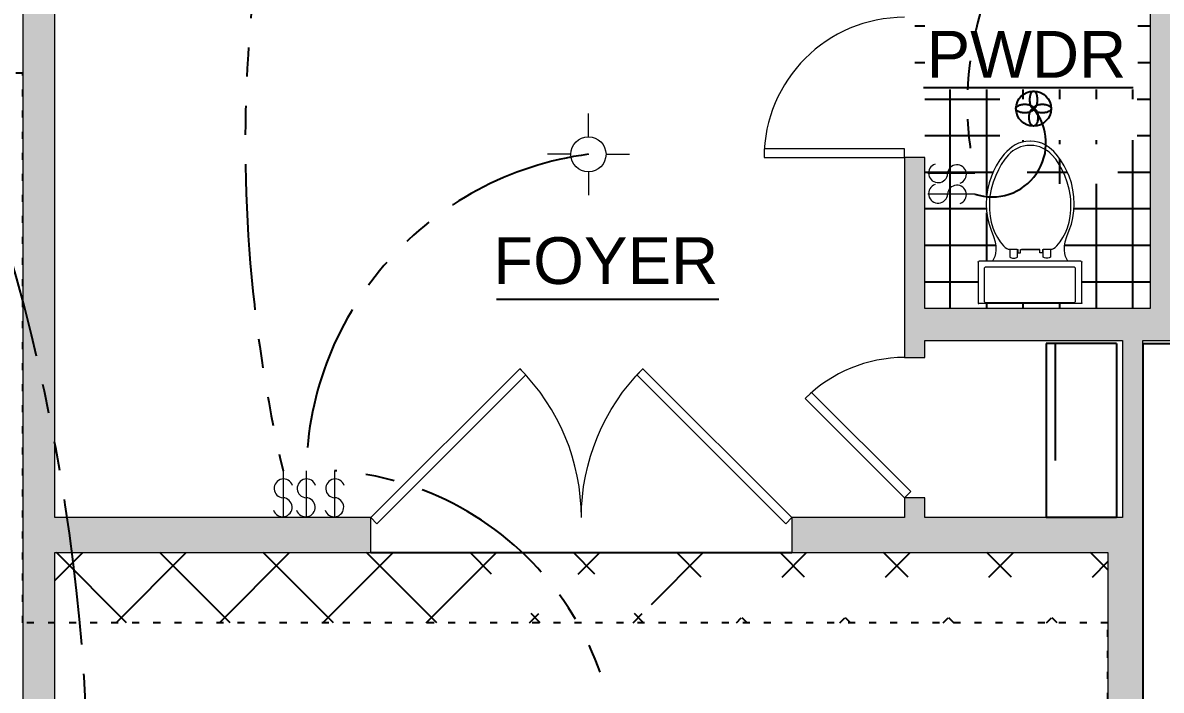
# Model space of a CAD drawing. Header units: inches. Extents: x -28708 to -16583, y 64755 to 66587.
# Drawn here: x -19659.5 to -19464.8, y 65792.7 to 65906.9 of the extents above; entities that cross this region are included whole.
import ezdxf

# ---------------------------------------------------------------- set-up
doc = ezdxf.new("R2010")
doc.units = ezdxf.units.IN
doc.header["$LTSCALE"] = 20
doc.header["$MEASUREMENT"] = 0
for name, pattern in [('Dashed Medium', [8, 2, -4, 2]), ('Dashed Small', [4, 1, -2, 1]), ('HIDDEN', [0.375, 0.25, -0.125]), ('PHANTOM', [2.5, 1.25, -0.25, 0.25, -0.25, 0.25, -0.25]), ('Solid', [0])]:
    doc.linetypes.add(name, pattern=pattern)
for name, color, linetype in [('DOOR', 3, 'Continuous'), ('ELECTRICAL FIXTURES', 1, 'Continuous'), ('ELEVATION LINES', 8, 'HIDDEN'), ('HATCH', 9, 'Continuous'), ('SHELF', 1, 'Continuous'), ('TEXT', 3, 'Continuous'), ('WALL', 5, 'Continuous')]:
    doc.layers.add(name, color=color, linetype=linetype)
doc.layers.add('Electrical', color=1, linetype='Continuous', lineweight=25)
doc.layers.add('FIXTURES_ INTERIOR', color=1, linetype='Continuous', lineweight=5)
doc.styles.add('Arial', font='arial.ttf')

# ---------------------------------------------------------------- blocks, each defined once
blk = doc.blocks.new('A$C20AB7A1B')
at = {"layer": 'FIXTURES_ INTERIOR', "linetype": 'Solid'}
for p, q in [((7, 10), (7, 14)), ((4, 7), (0, 7)), ((10, 7), (14, 7)), ((7, 4), (7, 0))]:
    blk.add_line(p, q, dxfattribs=at)
blk.add_circle((7, 7), 3, dxfattribs=at)
blk = doc.blocks.new('A$C097535F1')
at = {"layer": 'FIXTURES_ INTERIOR', "linetype": 'Solid'}
blk.add_line((1.63, 8), (1.63, 0), dxfattribs=at)
for centre, radius, start, end in [((1.72, 4.98), 1.61, 18.6673, 266.5257), ((1.55, 1.75), 1.63, 197.9114, 87.2774)]:
    blk.add_arc(centre, radius, start, end, dxfattribs=at)
blk = doc.blocks.new('A$C1B0C7031')
at = {"layer": 'FIXTURES_ INTERIOR', "linetype": 'Solid'}
blk.add_line((8, 1.62), (0, 1.62), dxfattribs=at)
for centre, radius, start, end in [((1.75, 1.7), 1.63, 107.9114, 357.2774), ((4.98, 1.53), 1.61, 288.6673, 176.5257)]:
    blk.add_arc(centre, radius, start, end, dxfattribs=at)
blk = doc.blocks.new('A$C5F5B123E')
at = {"layer": 'ELECTRICAL FIXTURES', "linetype": 'Solid'}
for p, q in [((2.69, 5.8), (2.74, 5.86)), ((2.74, 5.86), (2.79, 5.91)), ((2.79, 5.91), (2.84, 5.95)), ((2.84, 5.95), (2.89, 5.98)), ((2.89, 5.98), (2.95, 5.99)), ((2.95, 5.99), (3, 6)), ((3, 6), (3, 6)), ((3, 6), (3.05, 5.99)), ((3.05, 5.99), (3.11, 5.98)), ((3.11, 5.98), (3.16, 5.95)), ((3.16, 5.95), (3.21, 5.91)), ((3.21, 5.91), (3.26, 5.86)), ((3.26, 5.86), (3.31, 5.8)), ((2.38, 4.76), (2.4, 4.89)), ((2.38, 4.63), (2.38, 4.76)), ((2.38, 4.5), (2.38, 4.63)), ((2.38, 4.37), (2.38, 4.5)), ((2.38, 4.24), (2.38, 4.37)), ((2.4, 4.11), (2.38, 4.24)), ((2.4, 4.89), (2.41, 5.01)), ((2.41, 3.99), (2.4, 4.11)), ((2.41, 5.01), (2.43, 5.13)), ((2.43, 3.87), (2.41, 3.99)), ((2.43, 5.13), (2.46, 5.25)), ((2.46, 5.25), (2.49, 5.36)), ((2.49, 5.36), (2.52, 5.46)), ((2.52, 5.46), (2.56, 5.56)), ((2.56, 5.56), (2.6, 5.65)), ((2.6, 5.65), (2.64, 5.73)), ((2.64, 5.73), (2.69, 5.8)), ((3.31, 5.8), (3.36, 5.73)), ((3.36, 5.73), (3.4, 5.65)), ((3.4, 5.65), (3.44, 5.56)), ((3.44, 5.56), (3.48, 5.46)), ((3.48, 5.46), (3.51, 5.36)), ((3.51, 5.36), (3.54, 5.25)), ((3.54, 5.25), (3.57, 5.13)), ((3.57, 5.13), (3.59, 5.01)), ((3.59, 3.99), (3.57, 3.87)), ((3.59, 5.01), (3.6, 4.89)), ((3.6, 4.11), (3.59, 3.99)), ((3.6, 4.89), (3.62, 4.76)), ((3.62, 4.24), (3.6, 4.11)), ((3.62, 4.76), (3.62, 4.63)), ((3.62, 4.63), (3.63, 4.5)), ((3.63, 4.5), (3.62, 4.37)), ((3.62, 4.37), (3.62, 4.24)), ((0, 3), (0.01, 3.07)), ((0.01, 2.93), (0, 3)), ((0.01, 3.07), (0.02, 3.13)), ((0.02, 2.87), (0.01, 2.93)), ((0.02, 3.13), (0.05, 3.19)), ((0.05, 2.81), (0.02, 2.87)), ((0.05, 3.19), (0.09, 3.26)), ((0.09, 2.74), (0.05, 2.81)), ((0.09, 3.26), (0.14, 3.32)), ((0.14, 2.68), (0.09, 2.74)), ((0.14, 3.32), (0.2, 3.37)), ((0.2, 2.63), (0.14, 2.68)), ((0.2, 3.37), (0.27, 3.43)), ((0.27, 2.57), (0.2, 2.63)), ((0.27, 3.43), (0.35, 3.48)), ((0.35, 2.52), (0.27, 2.57)), ((0.35, 3.48), (0.44, 3.53)), ((0.44, 2.47), (0.35, 2.52)), ((0.44, 3.53), (0.54, 3.57)), ((0.54, 2.43), (0.44, 2.47)), ((0.54, 3.57), (0.64, 3.61)), ((0.64, 2.39), (0.54, 2.43)), ((0.64, 3.61), (0.75, 3.65)), ((0.75, 2.35), (0.64, 2.39)), ((0.75, 3.65), (0.87, 3.68)), ((0.87, 2.32), (0.75, 2.35)), ((0.87, 3.68), (0.99, 3.7)), ((0.99, 2.3), (0.87, 2.32)), ((0.99, 3.7), (1.11, 3.72)), ((1.11, 2.28), (0.99, 2.3)), ((1.11, 3.72), (1.24, 3.74)), ((1.24, 2.26), (1.11, 2.28)), ((1.24, 3.74), (1.37, 3.75)), ((1.37, 2.25), (1.24, 2.26)), ((1.37, 3.75), (1.5, 3.75)), ((1.5, 2.25), (1.37, 2.25)), ((1.5, 3.75), (1.5, 3.75)), ((1.5, 3.75), (1.63, 3.75)), ((1.63, 2.25), (1.5, 2.25)), ((1.63, 3.75), (1.76, 3.74)), ((1.76, 2.26), (1.63, 2.25)), ((1.76, 3.74), (1.89, 3.72)), ((1.89, 2.28), (1.76, 2.26)), ((1.89, 3.72), (2.01, 3.7)), ((2.01, 2.3), (1.89, 2.28)), ((2.01, 3.7), (2.13, 3.68)), ((2.13, 2.32), (2.01, 2.3)), ((2.13, 3.68), (2.25, 3.65)), ((2.25, 2.35), (2.13, 2.32)), ((2.25, 3.65), (2.36, 3.61)), ((2.36, 2.39), (2.25, 2.35)), ((2.28, 1.89), (2.3, 2.01)), ((2.3, 2.01), (2.32, 2.13)), ((2.32, 2.13), (2.35, 2.25)), ((2.35, 2.25), (2.39, 2.36)), ((2.36, 3.61), (2.46, 3.57)), ((2.46, 2.43), (2.36, 2.39)), ((2.39, 2.36), (2.43, 2.46)), ((2.46, 3.75), (2.43, 3.87)), ((2.43, 2.46), (2.47, 2.56)), ((2.49, 3.64), (2.46, 3.75)), ((2.46, 3.57), (2.56, 3.53)), ((2.56, 2.47), (2.46, 2.43)), ((2.47, 2.56), (2.52, 2.65)), ((2.52, 3.54), (2.49, 3.64)), ((2.56, 3.44), (2.52, 3.54)), ((2.52, 2.65), (2.57, 2.73)), ((2.56, 3.53), (2.65, 3.48)), ((2.6, 3.35), (2.56, 3.44)), ((2.65, 2.52), (2.56, 2.47)), ((2.57, 2.73), (2.63, 2.8)), ((2.64, 3.27), (2.6, 3.35)), ((2.63, 2.8), (2.68, 2.86)), ((2.69, 3.2), (2.64, 3.27)), ((2.65, 3.48), (2.73, 3.43)), ((2.73, 2.57), (2.65, 2.52)), ((2.68, 2.86), (2.74, 2.91)), ((2.74, 3.14), (2.69, 3.2)), ((2.73, 3.43), (2.8, 3.38)), ((2.8, 2.63), (2.73, 2.57)), ((2.79, 3.09), (2.74, 3.14)), ((2.74, 2.91), (2.81, 2.95)), ((2.84, 3.05), (2.79, 3.09)), ((2.8, 3.38), (2.86, 3.32)), ((2.86, 2.68), (2.8, 2.63)), ((2.81, 2.95), (2.87, 2.98)), ((2.89, 3.02), (2.84, 3.05)), ((2.86, 3.32), (2.91, 3.26)), ((2.91, 2.74), (2.86, 2.68)), ((2.87, 2.98), (2.93, 2.99)), ((2.95, 3.01), (2.89, 3.02)), ((2.91, 3.26), (2.95, 3.19)), ((2.95, 2.81), (2.91, 2.74)), ((2.93, 2.99), (3, 3)), ((2.95, 3.19), (2.98, 3.13)), ((3, 3), (2.95, 3.01)), ((2.98, 2.87), (2.95, 2.81)), ((2.98, 3.13), (2.99, 3.07)), ((2.99, 2.93), (2.98, 2.87)), ((2.99, 3.07), (3, 3)), ((3, 3), (2.99, 2.93)), ((3, 3), (3.01, 3.07)), ((3.05, 3.01), (3, 3)), ((3.01, 2.93), (3, 3)), ((3, 3), (3, 3)), ((3, 3), (3.07, 2.99)), ((3.01, 3.07), (3.02, 3.13)), ((3.02, 2.87), (3.01, 2.93)), ((3.02, 3.13), (3.05, 3.19)), ((3.05, 2.81), (3.02, 2.87)), ((3.05, 3.19), (3.09, 3.26)), ((3.11, 3.02), (3.05, 3.01)), ((3.09, 2.74), (3.05, 2.81)), ((3.07, 2.99), (3.13, 2.98)), ((3.09, 3.26), (3.14, 3.32)), ((3.14, 2.68), (3.09, 2.74)), ((3.16, 3.05), (3.11, 3.02)), ((3.13, 2.98), (3.19, 2.95)), ((3.14, 3.32), (3.2, 3.37)), ((3.2, 2.63), (3.14, 2.68)), ((3.21, 3.09), (3.16, 3.05)), ((3.19, 2.95), (3.26, 2.91)), ((3.2, 3.37), (3.27, 3.43)), ((3.27, 2.57), (3.2, 2.63)), ((3.26, 3.14), (3.21, 3.09)), ((3.31, 3.2), (3.26, 3.14)), ((3.26, 2.91), (3.32, 2.86)), ((3.27, 3.43), (3.35, 3.48)), ((3.35, 2.52), (3.27, 2.57)), ((3.36, 3.27), (3.31, 3.2)), ((3.32, 2.86), (3.38, 2.8)), ((3.35, 3.48), (3.44, 3.53)), ((3.44, 2.47), (3.35, 2.52)), ((3.4, 3.35), (3.36, 3.27)), ((3.38, 2.8), (3.43, 2.73)), ((3.44, 3.44), (3.4, 3.35)), ((3.43, 2.73), (3.48, 2.65)), ((3.44, 3.53), (3.54, 3.57)), ((3.48, 3.54), (3.44, 3.44)), ((3.54, 2.43), (3.44, 2.47)), ((3.51, 3.64), (3.48, 3.54)), ((3.48, 2.65), (3.53, 2.56)), ((3.54, 3.75), (3.51, 3.64)), ((3.53, 2.56), (3.57, 2.46)), ((3.57, 3.87), (3.54, 3.75)), ((3.54, 3.57), (3.64, 3.61)), ((3.64, 2.39), (3.54, 2.43)), ((3.57, 2.46), (3.61, 2.36)), ((3.61, 2.36), (3.65, 2.25)), ((3.64, 3.61), (3.75, 3.65)), ((3.75, 2.35), (3.64, 2.39)), ((3.65, 2.25), (3.68, 2.13)), ((3.68, 2.13), (3.71, 2.01)), ((3.71, 2.01), (3.72, 1.89)), ((3.75, 3.65), (3.87, 3.68)), ((3.87, 2.32), (3.75, 2.35)), ((3.87, 3.68), (3.99, 3.7)), ((3.99, 2.3), (3.87, 2.32)), ((3.99, 3.7), (4.11, 3.72)), ((4.11, 2.28), (3.99, 2.3)), ((4.11, 3.72), (4.24, 3.74)), ((4.24, 2.26), (4.11, 2.28)), ((4.24, 3.74), (4.37, 3.75)), ((4.37, 2.25), (4.24, 2.26)), ((4.37, 3.75), (4.5, 3.75)), ((4.5, 2.25), (4.37, 2.25)), ((4.5, 3.75), (4.5, 3.75)), ((4.5, 3.75), (4.63, 3.75)), ((4.63, 2.25), (4.5, 2.25)), ((4.63, 3.75), (4.76, 3.74)), ((4.76, 2.26), (4.63, 2.25)), ((4.76, 3.74), (4.89, 3.72)), ((4.89, 2.28), (4.76, 2.26)), ((4.89, 3.72), (5.01, 3.7)), ((5.01, 2.3), (4.89, 2.28)), ((5.01, 3.7), (5.13, 3.68)), ((5.13, 2.32), (5.01, 2.3)), ((5.13, 3.68), (5.25, 3.65)), ((5.25, 2.35), (5.13, 2.32)), ((5.25, 3.65), (5.36, 3.61)), ((5.36, 2.39), (5.25, 2.35)), ((5.36, 3.61), (5.46, 3.57)), ((5.46, 2.43), (5.36, 2.39)), ((5.46, 3.57), (5.56, 3.53)), ((5.56, 2.47), (5.46, 2.43)), ((5.56, 3.53), (5.65, 3.48)), ((5.65, 2.52), (5.56, 2.47)), ((5.65, 3.48), (5.73, 3.43)), ((5.73, 2.57), (5.65, 2.52)), ((5.73, 3.43), (5.8, 3.38)), ((5.8, 2.63), (5.73, 2.57)), ((5.8, 3.38), (5.86, 3.32)), ((5.86, 2.68), (5.8, 2.63)), ((5.86, 3.32), (5.91, 3.26)), ((5.91, 2.74), (5.86, 2.68)), ((5.91, 3.26), (5.95, 3.19)), ((5.95, 2.81), (5.91, 2.74)), ((5.95, 3.19), (5.98, 3.13)), ((5.98, 2.87), (5.95, 2.81)), ((5.98, 3.13), (5.99, 3.07)), ((5.99, 2.93), (5.98, 2.87)), ((5.99, 3.07), (6, 3)), ((6, 3), (5.99, 2.93)), ((2.25, 1.63), (2.26, 1.76)), ((2.25, 1.5), (2.25, 1.63)), ((2.25, 1.37), (2.25, 1.5)), ((2.26, 1.24), (2.25, 1.37)), ((2.26, 1.76), (2.28, 1.89)), ((2.28, 1.11), (2.26, 1.24)), ((2.3, 0.99), (2.28, 1.11)), ((2.32, 0.87), (2.3, 0.99)), ((2.35, 0.75), (2.32, 0.87)), ((2.39, 0.64), (2.35, 0.75)), ((2.43, 0.54), (2.39, 0.64)), ((2.47, 0.44), (2.43, 0.54)), ((2.52, 0.35), (2.47, 0.44)), ((2.57, 0.27), (2.52, 0.35)), ((2.63, 0.2), (2.57, 0.27)), ((2.68, 0.14), (2.63, 0.2)), ((2.74, 0.09), (2.68, 0.14)), ((2.81, 0.05), (2.74, 0.09)), ((2.87, 0.02), (2.81, 0.05)), ((2.93, 0.01), (2.87, 0.02)), ((3, 0), (2.93, 0.01)), ((3.07, 0.01), (3, 0)), ((3.13, 0.02), (3.07, 0.01)), ((3.19, 0.05), (3.13, 0.02)), ((3.26, 0.09), (3.19, 0.05)), ((3.32, 0.14), (3.26, 0.09)), ((3.38, 0.2), (3.32, 0.14)), ((3.43, 0.27), (3.38, 0.2)), ((3.48, 0.35), (3.43, 0.27)), ((3.53, 0.44), (3.48, 0.35)), ((3.57, 0.54), (3.53, 0.44)), ((3.61, 0.64), (3.57, 0.54)), ((3.65, 0.75), (3.61, 0.64)), ((3.68, 0.87), (3.65, 0.75)), ((3.71, 0.99), (3.68, 0.87)), ((3.72, 1.11), (3.71, 0.99)), ((3.72, 1.89), (3.74, 1.76)), ((3.74, 1.24), (3.72, 1.11)), ((3.74, 1.76), (3.75, 1.63)), ((3.75, 1.37), (3.74, 1.24)), ((3.75, 1.63), (3.75, 1.5)), ((3.75, 1.5), (3.75, 1.37))]:
    blk.add_line(p, q, dxfattribs=at)
blk.add_circle((3, 3), 3, dxfattribs=at)
blk = doc.blocks.new('A$C249171AF')
at = {"layer": 'ELECTRICAL FIXTURES', "linetype": 'Solid'}
for p, q in [((2.69, 5.8), (2.74, 5.86)), ((2.74, 5.86), (2.79, 5.91)), ((2.79, 5.91), (2.84, 5.95)), ((2.84, 5.95), (2.89, 5.98)), ((2.89, 5.98), (2.95, 5.99)), ((2.95, 5.99), (3, 6)), ((3, 6), (3, 6)), ((3, 6), (3.05, 5.99)), ((3.05, 5.99), (3.11, 5.98)), ((3.11, 5.98), (3.16, 5.95)), ((3.16, 5.95), (3.21, 5.91)), ((3.21, 5.91), (3.26, 5.86)), ((3.26, 5.86), (3.31, 5.8)), ((2.37, 4.5), (2.38, 4.63)), ((2.38, 4.37), (2.37, 4.5)), ((2.38, 4.76), (2.4, 4.89)), ((2.38, 4.63), (2.38, 4.76)), ((2.38, 4.24), (2.38, 4.37)), ((2.4, 4.11), (2.38, 4.24)), ((2.4, 4.89), (2.41, 5.01)), ((2.41, 3.99), (2.4, 4.11)), ((2.41, 5.01), (2.43, 5.13)), ((2.43, 3.87), (2.41, 3.99)), ((2.43, 5.13), (2.46, 5.25)), ((2.46, 5.25), (2.49, 5.36)), ((2.49, 5.36), (2.52, 5.46)), ((2.52, 5.46), (2.56, 5.56)), ((2.56, 5.56), (2.6, 5.65)), ((2.6, 5.65), (2.64, 5.73)), ((2.64, 5.73), (2.69, 5.8)), ((3.31, 5.8), (3.36, 5.73)), ((3.36, 5.73), (3.4, 5.65)), ((3.4, 5.65), (3.44, 5.56)), ((3.44, 5.56), (3.48, 5.46)), ((3.48, 5.46), (3.51, 5.36)), ((3.51, 5.36), (3.54, 5.25)), ((3.54, 5.25), (3.57, 5.13)), ((3.57, 5.13), (3.59, 5.01)), ((3.59, 3.99), (3.57, 3.87)), ((3.59, 5.01), (3.6, 4.89)), ((3.6, 4.11), (3.59, 3.99)), ((3.6, 4.89), (3.62, 4.76)), ((3.62, 4.24), (3.6, 4.11)), ((3.62, 4.76), (3.62, 4.63)), ((3.62, 4.63), (3.62, 4.5)), ((3.62, 4.5), (3.62, 4.37)), ((3.62, 4.37), (3.62, 4.24)), ((0, 3), (0.01, 3.07)), ((0.01, 2.93), (0, 3)), ((0.01, 3.07), (0.02, 3.13)), ((0.02, 2.87), (0.01, 2.93)), ((0.02, 3.13), (0.05, 3.19)), ((0.05, 2.81), (0.02, 2.87)), ((0.05, 3.19), (0.09, 3.26)), ((0.09, 2.74), (0.05, 2.81)), ((0.09, 3.26), (0.14, 3.32)), ((0.14, 2.68), (0.09, 2.74)), ((0.14, 3.32), (0.2, 3.37)), ((0.2, 2.62), (0.14, 2.68)), ((0.2, 3.37), (0.27, 3.43)), ((0.27, 2.57), (0.2, 2.62)), ((0.27, 3.43), (0.35, 3.48)), ((0.35, 2.52), (0.27, 2.57)), ((0.35, 3.48), (0.44, 3.53)), ((0.44, 2.47), (0.35, 2.52)), ((0.44, 3.53), (0.54, 3.57)), ((0.54, 2.43), (0.44, 2.47)), ((0.54, 3.57), (0.64, 3.61)), ((0.64, 2.39), (0.54, 2.43)), ((0.64, 3.61), (0.75, 3.65)), ((0.75, 2.35), (0.64, 2.39)), ((0.75, 3.65), (0.87, 3.68)), ((0.87, 2.32), (0.75, 2.35)), ((0.87, 3.68), (0.99, 3.7)), ((0.99, 2.3), (0.87, 2.32)), ((0.99, 3.7), (1.11, 3.72)), ((1.11, 2.28), (0.99, 2.3)), ((1.11, 3.72), (1.24, 3.74)), ((1.24, 2.26), (1.11, 2.28)), ((1.24, 3.74), (1.37, 3.75)), ((1.37, 2.25), (1.24, 2.26)), ((1.37, 3.75), (1.5, 3.75)), ((1.5, 2.25), (1.37, 2.25)), ((1.5, 3.75), (1.5, 3.75)), ((1.5, 3.75), (1.63, 3.75)), ((1.63, 2.25), (1.5, 2.25)), ((1.63, 3.75), (1.76, 3.74)), ((1.76, 2.26), (1.63, 2.25)), ((1.76, 3.74), (1.89, 3.72)), ((1.89, 2.28), (1.76, 2.26)), ((1.89, 3.72), (2.01, 3.7)), ((2.01, 2.3), (1.89, 2.28)), ((2.01, 3.7), (2.13, 3.68)), ((2.13, 2.32), (2.01, 2.3)), ((2.13, 3.68), (2.25, 3.65)), ((2.25, 2.35), (2.13, 2.32)), ((2.25, 3.65), (2.36, 3.61)), ((2.36, 2.39), (2.25, 2.35)), ((2.28, 1.89), (2.3, 2.01)), ((2.3, 2.01), (2.32, 2.13)), ((2.32, 2.13), (2.35, 2.25)), ((2.35, 2.25), (2.39, 2.36)), ((2.36, 3.61), (2.46, 3.57)), ((2.46, 2.43), (2.36, 2.39)), ((2.39, 2.36), (2.43, 2.46)), ((2.46, 3.75), (2.43, 3.87)), ((2.43, 2.46), (2.47, 2.56)), ((2.49, 3.64), (2.46, 3.75)), ((2.46, 3.57), (2.56, 3.53)), ((2.56, 2.47), (2.46, 2.43)), ((2.47, 2.56), (2.52, 2.65)), ((2.52, 3.54), (2.49, 3.64)), ((2.56, 3.44), (2.52, 3.54)), ((2.52, 2.65), (2.57, 2.73)), ((2.56, 3.53), (2.65, 3.48)), ((2.6, 3.35), (2.56, 3.44)), ((2.65, 2.52), (2.56, 2.47)), ((2.57, 2.73), (2.62, 2.8)), ((2.64, 3.27), (2.6, 3.35)), ((2.62, 2.8), (2.68, 2.86)), ((2.69, 3.2), (2.64, 3.27)), ((2.65, 3.48), (2.73, 3.43)), ((2.73, 2.57), (2.65, 2.52)), ((2.68, 2.86), (2.74, 2.91)), ((2.74, 3.14), (2.69, 3.2)), ((2.73, 3.43), (2.8, 3.37)), ((2.8, 2.63), (2.73, 2.57)), ((2.79, 3.09), (2.74, 3.14)), ((2.74, 2.91), (2.81, 2.95)), ((2.84, 3.05), (2.79, 3.09)), ((2.8, 3.37), (2.86, 3.32)), ((2.86, 2.68), (2.8, 2.63)), ((2.81, 2.95), (2.87, 2.98)), ((2.89, 3.02), (2.84, 3.05)), ((2.86, 3.32), (2.91, 3.26)), ((2.91, 2.74), (2.86, 2.68)), ((2.87, 2.98), (2.93, 2.99)), ((2.95, 3.01), (2.89, 3.02)), ((2.91, 3.26), (2.95, 3.19)), ((2.95, 2.81), (2.91, 2.74)), ((2.93, 2.99), (3, 3)), ((2.95, 3.19), (2.98, 3.13)), ((3, 3), (2.95, 3.01)), ((2.98, 2.87), (2.95, 2.81)), ((2.98, 3.13), (2.99, 3.07)), ((2.99, 2.93), (2.98, 2.87)), ((2.99, 3.07), (3, 3)), ((3, 3), (2.99, 2.93)), ((3, 3), (3.01, 3.07)), ((3.05, 3.01), (3, 3)), ((3.01, 2.93), (3, 3)), ((3, 3), (3, 3)), ((3, 3), (3.07, 2.99)), ((3.01, 3.07), (3.02, 3.13)), ((3.02, 2.87), (3.01, 2.93)), ((3.02, 3.13), (3.05, 3.19)), ((3.05, 2.81), (3.02, 2.87)), ((3.05, 3.19), (3.09, 3.26)), ((3.11, 3.02), (3.05, 3.01)), ((3.09, 2.74), (3.05, 2.81)), ((3.07, 2.99), (3.13, 2.98)), ((3.09, 3.26), (3.14, 3.32)), ((3.14, 2.68), (3.09, 2.74)), ((3.16, 3.05), (3.11, 3.02)), ((3.13, 2.98), (3.19, 2.95)), ((3.14, 3.32), (3.2, 3.37)), ((3.2, 2.62), (3.14, 2.68)), ((3.21, 3.09), (3.16, 3.05)), ((3.19, 2.95), (3.26, 2.91)), ((3.2, 3.37), (3.27, 3.43)), ((3.27, 2.57), (3.2, 2.62)), ((3.26, 3.14), (3.21, 3.09)), ((3.31, 3.2), (3.26, 3.14)), ((3.26, 2.91), (3.32, 2.86)), ((3.27, 3.43), (3.35, 3.48)), ((3.35, 2.52), (3.27, 2.57)), ((3.36, 3.27), (3.31, 3.2)), ((3.32, 2.86), (3.37, 2.8)), ((3.35, 3.48), (3.44, 3.53)), ((3.44, 2.47), (3.35, 2.52)), ((3.4, 3.35), (3.36, 3.27)), ((3.37, 2.8), (3.43, 2.73)), ((3.44, 3.44), (3.4, 3.35)), ((3.43, 2.73), (3.48, 2.65)), ((3.44, 3.53), (3.54, 3.57)), ((3.48, 3.54), (3.44, 3.44)), ((3.54, 2.43), (3.44, 2.47)), ((3.51, 3.64), (3.48, 3.54)), ((3.48, 2.65), (3.53, 2.56)), ((3.54, 3.75), (3.51, 3.64)), ((3.53, 2.56), (3.57, 2.46)), ((3.57, 3.87), (3.54, 3.75)), ((3.54, 3.57), (3.64, 3.61)), ((3.64, 2.39), (3.54, 2.43)), ((3.57, 2.46), (3.61, 2.36)), ((3.61, 2.36), (3.65, 2.25)), ((3.64, 3.61), (3.75, 3.65)), ((3.75, 2.35), (3.64, 2.39)), ((3.65, 2.25), (3.68, 2.13)), ((3.68, 2.13), (3.7, 2.01)), ((3.7, 2.01), (3.72, 1.89)), ((3.75, 3.65), (3.87, 3.68)), ((3.87, 2.32), (3.75, 2.35)), ((3.87, 3.68), (3.99, 3.7)), ((3.99, 2.3), (3.87, 2.32)), ((3.99, 3.7), (4.11, 3.72)), ((4.11, 2.28), (3.99, 2.3)), ((4.11, 3.72), (4.24, 3.74)), ((4.24, 2.26), (4.11, 2.28)), ((4.24, 3.74), (4.37, 3.75)), ((4.37, 2.25), (4.24, 2.26)), ((4.37, 3.75), (4.5, 3.75)), ((4.5, 2.25), (4.37, 2.25)), ((4.5, 3.75), (4.5, 3.75)), ((4.5, 3.75), (4.63, 3.75)), ((4.63, 2.25), (4.5, 2.25)), ((4.63, 3.75), (4.76, 3.74)), ((4.76, 2.26), (4.63, 2.25)), ((4.76, 3.74), (4.89, 3.72)), ((4.89, 2.28), (4.76, 2.26)), ((4.89, 3.72), (5.01, 3.7)), ((5.01, 2.3), (4.89, 2.28)), ((5.01, 3.7), (5.13, 3.68)), ((5.13, 2.32), (5.01, 2.3)), ((5.13, 3.68), (5.25, 3.65)), ((5.25, 2.35), (5.13, 2.32)), ((5.25, 3.65), (5.36, 3.61)), ((5.36, 2.39), (5.25, 2.35)), ((5.36, 3.61), (5.46, 3.57)), ((5.46, 2.43), (5.36, 2.39)), ((5.46, 3.57), (5.56, 3.53)), ((5.56, 2.47), (5.46, 2.43)), ((5.56, 3.53), (5.65, 3.48)), ((5.65, 2.52), (5.56, 2.47)), ((5.65, 3.48), (5.73, 3.43)), ((5.73, 2.57), (5.65, 2.52)), ((5.73, 3.43), (5.8, 3.37)), ((5.8, 2.63), (5.73, 2.57)), ((5.8, 3.37), (5.86, 3.32)), ((5.86, 2.68), (5.8, 2.63)), ((5.86, 3.32), (5.91, 3.26)), ((5.91, 2.74), (5.86, 2.68)), ((5.91, 3.26), (5.95, 3.19)), ((5.95, 2.81), (5.91, 2.74)), ((5.95, 3.19), (5.98, 3.13)), ((5.98, 2.87), (5.95, 2.81)), ((5.98, 3.13), (5.99, 3.07)), ((5.99, 2.93), (5.98, 2.87)), ((5.99, 3.07), (6, 3)), ((6, 3), (5.99, 2.93)), ((2.25, 1.63), (2.26, 1.76)), ((2.25, 1.5), (2.25, 1.63)), ((2.25, 1.37), (2.25, 1.5)), ((2.26, 1.24), (2.25, 1.37)), ((2.26, 1.76), (2.28, 1.89)), ((2.28, 1.11), (2.26, 1.24)), ((2.3, 0.99), (2.28, 1.11)), ((2.32, 0.87), (2.3, 0.99)), ((2.35, 0.75), (2.32, 0.87)), ((2.39, 0.64), (2.35, 0.75)), ((2.43, 0.54), (2.39, 0.64)), ((2.47, 0.44), (2.43, 0.54)), ((2.52, 0.35), (2.47, 0.44)), ((2.57, 0.27), (2.52, 0.35)), ((2.63, 0.2), (2.57, 0.27)), ((2.68, 0.14), (2.63, 0.2)), ((2.74, 0.09), (2.68, 0.14)), ((2.81, 0.05), (2.74, 0.09)), ((2.87, 0.02), (2.81, 0.05)), ((2.93, 0.01), (2.87, 0.02)), ((3, 0), (2.93, 0.01)), ((3.07, 0.01), (3, 0)), ((3.13, 0.02), (3.07, 0.01)), ((3.19, 0.05), (3.13, 0.02)), ((3.26, 0.09), (3.19, 0.05)), ((3.32, 0.14), (3.26, 0.09)), ((3.38, 0.2), (3.32, 0.14)), ((3.43, 0.27), (3.38, 0.2)), ((3.48, 0.35), (3.43, 0.27)), ((3.53, 0.44), (3.48, 0.35)), ((3.57, 0.54), (3.53, 0.44)), ((3.61, 0.64), (3.57, 0.54)), ((3.65, 0.75), (3.61, 0.64)), ((3.68, 0.87), (3.65, 0.75)), ((3.7, 0.99), (3.68, 0.87)), ((3.72, 1.11), (3.7, 0.99)), ((3.72, 1.89), (3.74, 1.76)), ((3.74, 1.24), (3.72, 1.11)), ((3.74, 1.76), (3.75, 1.63)), ((3.75, 1.37), (3.74, 1.24)), ((3.75, 1.63), (3.75, 1.5)), ((3.75, 1.5), (3.75, 1.37))]:
    blk.add_line(p, q, dxfattribs=at)
blk.add_circle((3, 3), 3, dxfattribs=at)
blk = doc.blocks.new('A$C5BAE7CA6')
at = {"layer": 'WALL', "linetype": 'Continuous', "lineweight": 0}
for points in [[(258, 284.01), (253.83, 286.01), (252.5, 284.01), (252.5, 156.01), (256.67, 158.01), (258, 162.01)], [(445.25, 197.76), (446.42, 196.21), (448.75, 197.76), (448.75, 265.26), (447.87, 266.42), (445.25, 265.26)], [(403.25, 192.26), (406.04, 194.09), (406.75, 197.76), (406.75, 223.57), (403.25, 223.57)], [(440.5, 192.26), (441.67, 193.8), (440.5, 197.76), (406.75, 197.76), (406.04, 194.09), (406.75, 192.26)], [(445.25, 192.26), (446.42, 196.21), (445.25, 197.76), (440.5, 197.76), (441.67, 193.8), (444, 192.26)], [(490.75, 192.26), (487.25, 197.76), (448.75, 197.76), (446.42, 196.21), (445.25, 192.26)], [(403.25, 189.38), (406.75, 189.38), (406.75, 192.26), (406.04, 194.09), (403.25, 192.26)], [(440.5, 162.01), (444, 156.01), (444, 192.26), (441.67, 193.8), (440.5, 192.26)], [(403.25, 162.01), (404.42, 160.3), (406.75, 162.01), (406.75, 165.38), (403.25, 165.38)], [(312, 156.01), (312, 162.01), (258, 162.01), (256.67, 158.01), (258, 156.01)], [(403.25, 156.01), (404.42, 160.3), (403.25, 162.01), (384, 162.01), (384, 156.01)], [(438, 156.01), (440, 157.51), (438, 162.01), (406.75, 162.01), (404.42, 160.3), (403.25, 156.01)], [(444, 156.01), (440.5, 162.01), (438, 162.01), (440, 157.51), (444, 156.01)], [(258, 156.01), (256.67, 158.01), (252.5, 156.01), (252.5, 6.01), (258, 0.01)], [(438, 120.01), (444, 126.01), (444, 156.01), (440, 157.51), (438, 156.01)]]:
    blk.add_hatch(color=9, dxfattribs=at).paths.add_polyline_path(points, flags=0)
at = {"layer": 'DOOR', "color": 9, "linetype": 'ByBlock', "lineweight": -2}
blk.add_line((312, 156.01), (384, 156.01), dxfattribs=at)
at = {"layer": 'DOOR', "color": 9, "linetype": 'Continuous', "lineweight": 0}
for points in [[(403.25, 223.57), (403.25, 225.07), (379.25, 225.07), (379.25, 223.57)], [(312, 162.01), (313.06, 160.94), (338.52, 186.4), (337.46, 187.46)], [(384, 162.01), (382.94, 160.94), (357.48, 186.4), (358.54, 187.46)], [(403.25, 165.38), (404.31, 166.44), (387.34, 183.41), (386.28, 182.35)]]:
    blk.add_lwpolyline(points, close=True, dxfattribs=at)
for centre, radius, start, end in [((403.25, 223.57), 24, 90, 180), ((403.25, 165.38), 24, 90, 135), ((312, 162.01), 36, 0, 45)]:
    blk.add_arc(centre, radius, start, end, dxfattribs=at)
at = {"layer": 'DOOR', "color": 9, "linetype": 'Continuous', "lineweight": 0, "extrusion": (0, 0, -1)}
blk.add_arc((-384, 162.01), 36, 0, 45, dxfattribs=at)
at = {"layer": 'FIXTURES_ INTERIOR', "color": 9, "linetype": 'Solid'}
for p, q in [((422.77, 226.01), (422.2, 225.74)), ((423.38, 226.22), (422.77, 226.01)), ((424.02, 226.35), (423.38, 226.22)), ((424.71, 226.39), (424.02, 226.35)), ((424.78, 226.39), (424.71, 226.39)), ((425.47, 226.35), (424.78, 226.39)), ((426.11, 226.22), (425.47, 226.35)), ((426.72, 226.01), (426.11, 226.22)), ((427.28, 225.74), (426.72, 226.01)), ((420.3, 224.14), (419.56, 223.17)), ((420.72, 224.6), (420.3, 224.14)), ((421.03, 224.05), (420.38, 223.28)), ((421.18, 225.02), (420.72, 224.6)), ((421.39, 224.39), (421.03, 224.05)), ((421.67, 225.41), (421.18, 225.02)), ((421.78, 224.7), (421.39, 224.39)), ((422.2, 225.74), (421.67, 225.41)), ((422.19, 224.97), (421.78, 224.7)), ((422.63, 225.2), (422.19, 224.97)), ((423.1, 225.39), (422.63, 225.2)), ((423.6, 225.52), (423.1, 225.39)), ((424.14, 225.61), (423.6, 225.52)), ((424.71, 225.64), (424.14, 225.61)), ((424.78, 225.64), (424.71, 225.64)), ((425.35, 225.61), (424.78, 225.64)), ((425.88, 225.52), (425.35, 225.61)), ((426.39, 225.39), (425.88, 225.52)), ((426.86, 225.2), (426.39, 225.39)), ((427.3, 224.97), (426.86, 225.2)), ((427.81, 225.41), (427.28, 225.74)), ((427.71, 224.7), (427.3, 224.97)), ((428.1, 224.39), (427.71, 224.7)), ((428.31, 225.02), (427.81, 225.41)), ((428.46, 224.05), (428.1, 224.39)), ((428.76, 224.6), (428.31, 225.02)), ((429.11, 223.28), (428.46, 224.05)), ((429.19, 224.14), (428.76, 224.6)), ((429.93, 223.17), (429.19, 224.14)), ((418.95, 222.17), (418.46, 221.22)), ((419.56, 223.17), (418.95, 222.17)), ((419.8, 222.41), (419.3, 221.48)), ((420.38, 223.28), (419.8, 222.41)), ((429.69, 222.41), (429.11, 223.28)), ((430.19, 221.48), (429.69, 222.41)), ((430.54, 222.17), (429.93, 223.17)), ((431.02, 221.22), (430.54, 222.17)), ((418.1, 220.38), (417.71, 219.23)), ((418.46, 221.22), (418.1, 220.38)), ((418.84, 220.51), (418.42, 219.38)), ((419.3, 221.48), (418.84, 220.51)), ((430.64, 220.51), (430.19, 221.48)), ((431.07, 219.38), (430.64, 220.51)), ((431.39, 220.38), (431.02, 221.22)), ((431.78, 219.23), (431.39, 220.38)), ((417.44, 218.04), (417.27, 216.83)), ((417.71, 219.23), (417.44, 218.04)), ((418.08, 218.17), (417.85, 216.95)), ((418.42, 219.38), (418.08, 218.17)), ((431.41, 218.17), (431.07, 219.38)), ((431.63, 216.95), (431.41, 218.17)), ((432.05, 218.04), (431.78, 219.23)), ((432.22, 216.83), (432.05, 218.04)), ((417.27, 216.83), (417.21, 215.63)), ((417.79, 216.36), (417.77, 215.81)), ((417.85, 216.95), (417.79, 216.36)), ((431.69, 216.36), (431.63, 216.95)), ((431.71, 215.81), (431.69, 216.36)), ((432.28, 215.63), (432.22, 216.83)), ((417.21, 215.63), (417.26, 214.44)), ((417.26, 214.44), (417.43, 213.28)), ((417.77, 215.81), (417.78, 214.62)), ((417.78, 214.62), (417.88, 213.52)), ((431.6, 213.52), (431.71, 214.62)), ((431.71, 214.62), (431.71, 215.81)), ((432.06, 213.28), (432.22, 214.44)), ((432.22, 214.44), (432.28, 215.63)), ((417.43, 213.28), (417.7, 212.17)), ((417.7, 212.17), (418.09, 211.13)), ((417.88, 213.52), (418.08, 212.5)), ((418.08, 212.5), (418.36, 211.55)), ((431.13, 211.55), (431.41, 212.5)), ((431.4, 211.13), (431.79, 212.17)), ((431.41, 212.5), (431.6, 213.52)), ((431.79, 212.17), (432.06, 213.28)), ((418.09, 211.13), (418.49, 210.09)), ((418.36, 211.55), (418.71, 210.68)), ((418.71, 210.68), (419.14, 209.88)), ((430.35, 209.88), (430.78, 210.68)), ((430.78, 210.68), (431.13, 211.55)), ((431, 210.09), (431.4, 211.13)), ((418.49, 210.09), (418.74, 209.18)), ((418.74, 209.18), (418.87, 208.4)), ((418.87, 208.4), (418.89, 207.72)), ((419.14, 209.88), (419.62, 209.15)), ((419.62, 209.15), (420.17, 208.48)), ((420.17, 208.48), (420.48, 208.17)), ((429, 208.17), (429.32, 208.48)), ((429.32, 208.48), (429.86, 209.15)), ((429.86, 209.15), (430.35, 209.88)), ((430.6, 207.72), (430.62, 208.4)), ((430.62, 208.4), (430.74, 209.18)), ((430.74, 209.18), (431, 210.09)), ((418.71, 206.66), (418.36, 205.94)), ((418.83, 207.15), (418.71, 206.66)), ((418.89, 207.72), (418.83, 207.15)), ((420.48, 208.17), (420.74, 208.01)), ((420.74, 208.01), (420.97, 207.93)), ((420.97, 207.93), (422.47, 207.93)), ((421.27, 207.87), (421.27, 206.53)), ((421.27, 206.53), (421.38, 206.46)), ((421.38, 206.46), (421.53, 206.42)), ((421.53, 206.42), (421.71, 206.39)), ((421.71, 206.39), (421.9, 206.38)), ((421.9, 206.38), (422.09, 206.39)), ((422.09, 206.39), (422.28, 206.43)), ((422.28, 206.43), (422.43, 206.48)), ((422.43, 206.48), (422.55, 206.56)), ((422.47, 207.93), (422.61, 207.86)), ((422.55, 206.56), (422.55, 207.86)), ((422.61, 207.86), (422.61, 207.33)), ((422.62, 207.28), (423.1, 207.28)), ((423.1, 207.28), (423.1, 207.82)), ((423.1, 207.82), (426.22, 207.82)), ((426.39, 207.82), (423.27, 207.82)), ((426.39, 207.28), (426.39, 207.82)), ((426.87, 207.28), (426.39, 207.28)), ((426.88, 207.86), (427.02, 207.93)), ((426.88, 207.33), (426.88, 207.86)), ((426.94, 206.56), (426.94, 207.86)), ((427.05, 206.48), (426.94, 206.56)), ((427.02, 207.93), (428.51, 207.93)), ((427.21, 206.43), (427.05, 206.48)), ((427.39, 206.39), (427.21, 206.43)), ((427.59, 206.38), (427.39, 206.39)), ((427.78, 206.39), (427.59, 206.38)), ((427.96, 206.42), (427.78, 206.39)), ((428.11, 206.46), (427.96, 206.42)), ((428.21, 206.53), (428.11, 206.46)), ((428.21, 207.87), (428.21, 206.53)), ((428.51, 207.93), (428.75, 208.01)), ((428.75, 208.01), (429, 208.17)), ((430.66, 207.15), (430.6, 207.72)), ((430.78, 206.66), (430.66, 207.15)), ((431.13, 205.94), (430.78, 206.66)), ((415.84, 205.67), (415.89, 205.83)), ((415.84, 205.67), (415.84, 198.63)), ((415.89, 205.83), (415.99, 205.88)), ((433.39, 205.88), (415.99, 205.88)), ((417.07, 204.84), (416.9, 204.67)), ((416.9, 204.67), (416.9, 198.96)), ((432.3, 204.84), (417.07, 204.84)), ((432.47, 204.67), (432.3, 204.84)), ((432.47, 198.96), (432.47, 204.67)), ((433.39, 205.88), (433.49, 205.83)), ((433.49, 205.83), (433.55, 205.67)), ((433.55, 198.74), (433.55, 205.67)), ((415.84, 198.63), (415.94, 198.63)), ((433.44, 198.63), (415.94, 198.63)), ((416.9, 198.96), (417.07, 198.79)), ((417.07, 198.79), (432.3, 198.79)), ((432.3, 198.79), (432.47, 198.96)), ((433.55, 198.63), (433.44, 198.63)), ((433.55, 198.74), (433.55, 198.63))]:
    blk.add_line(p, q, dxfattribs=at)
at = {"layer": 'HATCH', "color": 9, "linetype": 'ByBlock', "lineweight": -2}
for p, q in [((406.75, 246.03), (405.03, 246.03)), ((445.25, 246.03), (443.17, 246.03)), ((406.75, 239.78), (405.03, 239.78)), ((445.25, 239.78), (443.17, 239.78)), ((411.06, 197.76), (411.06, 235.24)), ((417.31, 217.14), (417.31, 235.24)), ((423.56, 233.55), (423.56, 235.24)), ((429.81, 233.55), (429.81, 235.24)), ((436.06, 233.55), (436.06, 235.24)), ((442.31, 233.55), (442.31, 235.24)), ((419.57, 233.53), (406.75, 233.53)), ((445.25, 233.53), (443.01, 233.53)), ((419.57, 227.28), (406.75, 227.28)), ((423.56, 226.26), (423.56, 226.57)), ((429.81, 225.84), (429.81, 226.57)), ((436.06, 225.84), (436.06, 226.57)), ((442.31, 197.76), (442.31, 226.57)), ((445.25, 227.28), (443.01, 227.28)), ((429.81, 219.09), (429.81, 223.32)), ((418.38, 221.03), (406.75, 221.03)), ((431.1, 221.03), (424.22, 221.03)), ((445.25, 221.03), (439.74, 221.03)), ((436.06, 197.76), (436.06, 219.09)), ((417.25, 214.78), (406.75, 214.78)), ((445.25, 214.78), (432.24, 214.78)), ((417.31, 205.88), (417.31, 214.1)), ((418.85, 208.53), (406.75, 208.53)), ((445.25, 208.53), (430.64, 208.53)), ((415.84, 202.28), (406.75, 202.28)), ((445.25, 202.28), (433.55, 202.28)), ((417.31, 197.76), (417.31, 198.63)), ((423.56, 197.76), (423.56, 198.63)), ((429.81, 197.76), (429.81, 198.63)), ((258, 151.23), (262.78, 156.01)), ((270.26, 144), (258.25, 156.01)), ((268.45, 144), (280.45, 156.01)), ((287.94, 144), (275.93, 156.01)), ((286.13, 144), (298.13, 156.01)), ((305.62, 144), (293.61, 156.01)), ((303.8, 144), (315.81, 156.01)), ((323.29, 144), (311.29, 156.01)), ((321.48, 144), (333.49, 156.01)), ((332.65, 152.32), (328.97, 156.01)), ((350.33, 152.32), (346.64, 156.01)), ((347.48, 152.32), (351.16, 156.01)), ((359.99, 147.15), (368.84, 156.01)), ((368.5, 151.82), (364.32, 156.01)), ((386.18, 151.82), (382, 156.01)), ((382.34, 151.82), (386.52, 156.01)), ((403.86, 151.82), (399.68, 156.01)), ((400.01, 151.82), (404.2, 156.01)), ((421.54, 151.82), (417.35, 156.01)), ((417.69, 151.82), (421.87, 156.01)), ((438, 153.04), (435.03, 156.01)), ((435.37, 151.82), (438, 154.45)), ((339.16, 144), (340.73, 145.57)), ((340.97, 144), (339.4, 145.57)), ((356.84, 144), (358.41, 145.57)), ((358.65, 144), (357.08, 145.57)), ((374.51, 144), (375.35, 144.84)), ((376.33, 144), (375.49, 144.84)), ((392.19, 144), (393.03, 144.84)), ((394, 144), (393.17, 144.84)), ((409.87, 144), (410.71, 144.84)), ((411.68, 144), (410.84, 144.84)), ((427.55, 144), (428.38, 144.84)), ((429.36, 144), (428.52, 144.84))]:
    blk.add_line(p, q, dxfattribs=at)
at = {"layer": 'HATCH', "color": 9, "linetype": 'Solid'}
for points in [[(305, 156), (310.5, 156), (305, 161.5), (310.5, 161.5)], [(385.69, 156), (391.19, 156), (385.69, 161.5), (391.19, 161.5)]]:
    blk.add_solid(points, dxfattribs=at)
at = {"layer": 'SHELF', "color": 9, "linetype": 'Solid'}
for p, q in [((427.5, 191.75), (427.5, 162)), ((439.5, 191.75), (427.5, 191.75)), ((439.5, 191.75), (439.5, 162)), ((444, 191.75), (444, 126)), ((444, 191.75), (456, 191.75)), ((439.5, 162), (427.5, 162))]:
    blk.add_line(p, q, dxfattribs=at)
at = {"layer": 'SHELF', "color": 9, "linetype": 'Dashed Small'}
blk.add_line((429, 191.75), (429, 162), dxfattribs=at)
at = {"layer": 'WALL', "color": 9, "linetype": 'Continuous', "lineweight": 0}
for p, q in [((252.5, 284.01), (252.5, 156.01)), ((258, 162.01), (258, 284.01)), ((445.25, 265.26), (445.25, 197.76)), ((406.75, 223.57), (403.25, 223.57)), ((403.25, 223.57), (403.25, 192.26)), ((406.75, 197.76), (406.75, 223.57)), ((440.5, 197.76), (406.75, 197.76)), ((445.25, 197.76), (440.5, 197.76)), ((403.25, 192.26), (403.25, 189.38)), ((406.75, 192.26), (440.5, 192.26)), ((406.75, 189.38), (406.75, 192.26)), ((440.5, 192.26), (440.5, 162.01)), ((444, 192.26), (445.25, 192.26)), ((444, 156.01), (444, 192.26)), ((445.25, 192.26), (490.75, 192.26)), ((403.25, 189.38), (406.75, 189.38)), ((406.75, 165.38), (403.25, 165.38)), ((403.25, 165.38), (403.25, 162.01)), ((406.75, 162.01), (406.75, 165.38)), ((312, 162.01), (258, 162.01)), ((312, 156.01), (312, 162.01)), ((403.25, 162.01), (384, 162.01)), ((384, 162.01), (384, 156.01)), ((438, 162.01), (406.75, 162.01)), ((440.5, 162.01), (438, 162.01)), ((252.5, 156.01), (252.5, 6.01)), ((258, 156.01), (312, 156.01)), ((258, 0.01), (258, 156.01)), ((384, 156.01), (403.25, 156.01)), ((403.25, 156.01), (438, 156.01)), ((438, 156.01), (438, 120.01)), ((444, 126.01), (444, 156.01))]:
    blk.add_line(p, q, dxfattribs=at)
at = {"layer": 'WALL', "color": 9, "linetype": 'Dashed Medium', "ltscale": 0.03}
for p, q in [((252.52, 238), (199.02, 238)), ((252.52, 144), (252.52, 238)), ((438.02, 144), (252.52, 144)), ((438.02, 120), (438.02, 144))]:
    blk.add_line(p, q, dxfattribs=at)

msp = doc.modelspace()

# ---------------------------------------------------------------- linework, layer by layer
at = {"layer": 'Electrical', "linetype": 'PHANTOM'}
for centre, radius, start, end in [((-19375.294, 65886.2166), 246.122, 157.549113, 193.149839), ((-19984.4522, 65773.3125), 336.1774, 339.070606, 33.36987), ((-19441.7299, 65892.9092), 56.2399, 141.847898, 192.170762), ((-19493.7289, 65886.2786), 9.22, 251.164665, 39.776791), ((-19555.3799, 65829.1976), 55.64, 97.597959, 178.942813), ((-19609.5319, 65778.6467), 51.6892, 346.075951, 86.232753)]:
    msp.add_arc(centre, radius, start, end, dxfattribs=at)
at = {"layer": 'TEXT', "color": 9, "linetype": 'Solid'}
for p, q in [((-19505.4726, 65895.7788), (-19469.6294, 65895.7788)), ((-19578.4694, 65859.5435), (-19540.4514, 65859.5435))]:
    msp.add_line(p, q, dxfattribs=at)

# ---------------------------------------------------------------- block references
at = {"layer": 'ELECTRICAL FIXTURES', "linetype": 'ByBlock', "lineweight": -2}
for name, p in [('A$C249171AF', (-19489.6428, 65889.177)), ('A$C5F5B123E', (-19489.6427, 65889.1774)), ('A$C20AB7A1B', (-19569.7367, 65877.3491)), ('A$C1B0C7031', (-19504.7056, 65879.4276)), ('A$C1B0C7031', (-19504.7056, 65875.9276)), ('A$C097535F1', (-19616.5874, 65822.2242)), ('A$C097535F1', (-19612.6355, 65822.2242)), ('A$C097535F1', (-19607.7609, 65822.2242))]:
    msp.add_blockref(name, p, dxfattribs=at)
at = {"layer": 'ELEVATION LINES', "color": 6, "linetype": 'ByBlock', "lineweight": -2}
msp.add_blockref('A$C5BAE7CA6', (-19911.9555, 65660.2192), dxfattribs=at)

# ---------------------------------------------------------------- texts
at = {"layer": 'TEXT', "color": 9, "linetype": 'Solid', "style": 'Arial'}
msp.add_text('PWDR', height=8, dxfattribs=at).set_placement((-19504.9294, 65897.4572))
msp.add_text('FOYER', height=8, rotation=360, dxfattribs=at).set_placement((-19579.0294, 65862.1712))

doc.saveas('drawing.dxf')
